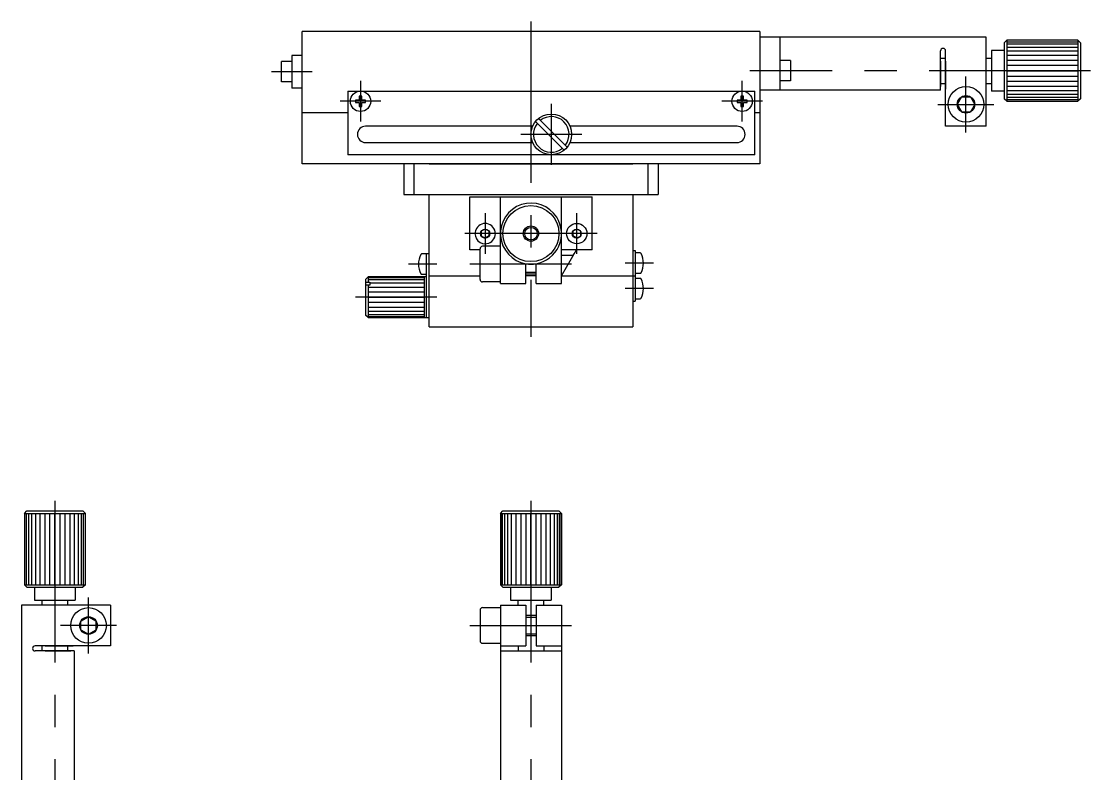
# Model space of a CAD drawing. Extents: x -135 to 410, y -135 to 204.
# Drawn here: x -100.2 to 110, y 56.4 to 204.2 of the extents above; entities that cross this region are included whole.
import ezdxf

# ---------------------------------------------------------------- set-up
doc = ezdxf.new("R2010")
doc.units = 0
doc.linetypes.add('CENTER', pattern=[50.8, 31.75, -6.35, 6.35, -6.35])
doc.layers.get('0').update_dxf_attribs({"linetype": 'CONTINUOUS'})
doc.layers.add('CENTER', color=1, linetype='CENTER')

msp = doc.modelspace()

# ---------------------------------------------------------------- linework, layer by layer
at = {"color": 7, "linetype": 'CONTINUOUS'}
for p, q in [((45, 202.2), (-45, 202.2)), ((-45, 176.2), (-45, 202.2)), ((-45, 197.9), (-45, 202.2)), ((45, 202.2), (45, 176.2)), ((45, 201.6), (45, 201.1)), ((45, 201.1), (45, 198.9)), ((49, 201.1), (45, 201.1)), ((89.5, 201.1), (49, 201.1)), ((49, 190.7), (49, 201.1)), ((89.5, 198.9), (89.5, 201.1)), ((93, 200), (93.5, 200.5)), ((93, 200), (93, 189)), ((107.5, 200.5), (93.5, 200.5)), ((93.5, 200.5), (93.5, 200.14)), ((107.5, 200.14), (93.5, 200.14)), ((93.5, 200.14), (93.5, 199.7)), ((107.5, 199.7), (93.5, 199.7)), ((93.5, 199.7), (93.5, 199.1)), ((107.5, 200.5), (108, 200)), ((107.5, 200.5), (107.5, 200.14)), ((107.5, 200.14), (107.5, 199.7)), ((107.5, 199.7), (107.5, 199.1)), ((108, 200), (108, 196.7)), ((80.5, 197), (80.5, 198.4)), ((81.5, 197), (81.5, 198.4)), ((89.5, 197), (89.5, 198.9)), ((90.5, 198.5), (90.5, 190.5)), ((93, 198.5), (90.5, 198.5)), ((90.5, 198.5), (90.5, 197)), ((107.5, 199.1), (93.5, 199.1)), ((93.5, 199.1), (93.5, 198.36)), ((107.5, 198.36), (93.5, 198.36)), ((93.5, 198.36), (93.5, 197.5)), ((107.5, 199.1), (107.5, 198.36)), ((107.5, 198.36), (107.5, 197.5)), ((-47, 196.3), (-49, 196.3)), ((-49, 192.3), (-49, 196.3)), ((-47, 197.5), (-47, 191.1)), ((-45, 197.5), (-47, 197.5)), ((51, 196.5), (49, 196.5)), ((51, 196.5), (51, 192.5)), ((80.5, 197), (81.5, 197)), ((80.5, 192), (80.5, 197)), ((80.5, 196.4), (80.5, 192)), ((81.5, 192), (81.5, 197)), ((81.5, 196.4), (81.5, 194.9)), ((89.5, 192), (89.5, 197)), ((89.5, 197), (90.5, 197)), ((90.5, 197), (90.5, 192)), ((107.5, 197.5), (93.5, 197.5)), ((93.5, 197.5), (93.5, 196.52)), ((93.5, 196.52), (93.5, 195.54)), ((107.5, 196.52), (93.5, 196.52)), ((107.5, 195.54), (93.5, 195.54)), ((93.5, 195.54), (93.5, 194.5)), ((107.5, 197.5), (107.5, 196.52)), ((107.5, 196.52), (107.5, 195.54)), ((107.5, 195.54), (107.5, 188.86)), ((108, 196.7), (108, 196.5)), ((108, 196.5), (108, 192.5)), ((81.5, 194.9), (81.5, 192.9)), ((93.5, 194.5), (107.5, 194.5)), ((93.5, 194.5), (93.5, 188.5)), ((93.5, 193.46), (107.5, 193.46)), ((-47, 192.3), (-49, 192.3)), ((51, 192.5), (49, 192.5)), ((80.5, 192), (81.5, 192)), ((80.5, 192), (80.5, 191.4)), ((80.5, 190.7), (80.5, 192)), ((81.5, 192.9), (81.5, 191.4)), ((81.5, 187.9), (81.5, 192.2)), ((81.5, 190.9), (81.5, 192)), ((81.5, 191.4), (81.5, 190.9)), ((89.5, 187.9), (89.5, 192.2)), ((89.5, 192), (90.5, 192)), ((89.5, 190.9), (89.5, 192)), ((90.5, 192), (90.5, 190.5)), ((93.5, 192.48), (107.5, 192.48)), ((93.5, 191.5), (107.5, 191.5)), ((108, 192.5), (108, 189)), ((-45, 191.1), (-47, 191.1)), ((-36, 190.5), (44, 190.5)), ((-36, 190.5), (-36, 186.2)), ((-33.25, 189.5), (-33.75, 189.5)), ((-33.75, 189.5), (-33.75, 188.75)), ((-33.25, 188.75), (-33.25, 189.5)), ((41.25, 189.5), (41.25, 188.75)), ((41.75, 189.5), (41.25, 189.5)), ((41.75, 188.75), (41.75, 189.5)), ((44, 186.2), (44, 190.5)), ((80.5, 190.7), (45, 190.7)), ((81.5, 187.9), (81.5, 190.9)), ((84.63, 189.4), (83.77, 187.9)), ((84.63, 189.4), (86.37, 189.4)), ((86.37, 189.4), (87.23, 187.9)), ((89.5, 187.9), (89.5, 190.9)), ((93, 190.5), (90.5, 190.5)), ((93, 190.5), (90.5, 190.5)), ((93.5, 190.64), (107.5, 190.64)), ((93.5, 189.9), (107.5, 189.9)), ((93.5, 189.3), (107.5, 189.3)), ((-33.75, 188.75), (-34.5, 188.75)), ((-34.5, 188.75), (-34.5, 188.25)), ((-34.5, 188.25), (-33.75, 188.25)), ((-33.75, 188.25), (-33.75, 187.5)), ((-33.75, 187.5), (-33.25, 187.5)), ((-32.5, 188.75), (-33.25, 188.75)), ((-33.25, 187.5), (-33.25, 188.25)), ((-33.25, 188.25), (-32.5, 188.25)), ((-32.5, 188.25), (-32.5, 188.75)), ((41.25, 188.75), (40.5, 188.75)), ((40.5, 188.75), (40.5, 188.25)), ((40.5, 188.25), (41.25, 188.25)), ((41.25, 188.25), (41.25, 187.5)), ((41.25, 187.5), (41.75, 187.5)), ((42.5, 188.75), (41.75, 188.75)), ((41.75, 188.25), (42.5, 188.25)), ((41.75, 187.5), (41.75, 188.25)), ((42.5, 188.25), (42.5, 188.75)), ((81.5, 183.9), (81.5, 187.9)), ((81.5, 184.9), (81.5, 187.9)), ((83.77, 187.9), (84.63, 186.4)), ((87.23, 187.9), (86.37, 186.4)), ((89.5, 183.9), (89.5, 187.9)), ((89.5, 184.9), (89.5, 187.9)), ((93.5, 188.5), (93, 189)), ((93.5, 188.86), (107.5, 188.86)), ((93.5, 188.5), (107.5, 188.5)), ((108, 189), (107.5, 188.5)), ((107.5, 188.86), (107.5, 188.5)), ((-36, 186.2), (-45, 186.2)), ((-36, 186.2), (-36, 178)), ((7.1, 179.47), (1.47, 185.1)), ((44, 178), (44, 186.2)), ((45, 186.2), (44, 186.2)), ((84.63, 186.4), (86.37, 186.4)), ((0.33, 183.6), (-32.5, 183.6)), ((6.53, 178.9), (0.9, 184.53)), ((40.5, 183.6), (7.67, 183.6)), ((81.5, 183.6), (81.5, 184.9)), ((82.5, 183.6), (81.5, 183.6)), ((85.5, 183.6), (82.5, 183.6)), ((88.5, 183.6), (85.5, 183.6)), ((89.5, 183.6), (88.5, 183.6)), ((89.5, 183.6), (89.5, 184.9)), ((-32.5, 180.4), (0.33, 180.4)), ((7.67, 180.4), (40.5, 180.4)), ((44, 178), (-36, 178)), ((-32.5, 176.2), (-45, 176.2)), ((-25, 176.2), (-32.5, 176.2)), ((25, 176.2), (-25, 176.2)), ((-25, 176.2), (-25, 170.2)), ((-23, 176.2), (-23, 170.2)), ((-20, 176.2), (20, 176.2)), ((23, 176.2), (23, 170.2)), ((40.5, 176.2), (25, 176.2)), ((25, 176.2), (25, 170.2)), ((45, 176.2), (40.5, 176.2)), ((-25, 170.2), (25, 170.2)), ((-20, 144.2), (-20, 170.2)), ((-12, 162.5), (-12, 169.7)), ((-12, 169.7), (12, 169.7)), ((-6, 160), (-6, 169.7)), ((6, 158.5), (6, 169.7)), ((12, 159.3), (12, 169.7)), ((20, 170.2), (20, 144.2)), ((-12, 159.3), (-12, 162.5)), ((-9, 163.4), (-9.78, 162.95)), ((-9.78, 162.95), (-9.78, 162.05)), ((-9.78, 162.05), (-9, 161.6)), ((-8.22, 162.95), (-9, 163.4)), ((-8.22, 162.05), (-9, 161.6)), ((-8.22, 162.05), (-8.22, 162.95)), ((9, 163.4), (8.22, 162.95)), ((8.22, 162.95), (8.22, 162.05)), ((9, 161.6), (8.22, 162.05)), ((9.78, 162.95), (9, 163.4)), ((9, 161.6), (9.78, 162.05)), ((9.78, 162.05), (9.78, 162.95)), ((-6, 160), (-9.5, 160)), ((-6, 158.5), (-6, 160)), ((-20.5, 158.5), (-21.49, 158.5)), ((-20.5, 146), (-20.5, 158.5)), ((-20, 158.5), (-20.5, 158.5)), ((-10, 159.3), (-12, 159.3)), ((-10, 158.5), (-10, 159.5)), ((-10, 154.2), (-10, 158.5)), ((-6, 153), (-6, 158.5)), ((8.94, 159.3), (6, 159.3)), ((6, 154.2), (8.94, 159.3)), ((6, 158.2), (6, 158.5)), ((6, 152.7), (6, 158.2)), ((8.31, 158.2), (6, 158.2)), ((8.31, 158.2), (8.48, 158.5)), ((12, 159.3), (8.94, 159.3)), ((20, 159.2), (20, 158.9)), ((20, 159.2), (20.5, 159.2)), ((20.5, 159.2), (20.5, 149.2)), ((21.49, 158.7), (20.5, 158.7)), ((-1, 152.7), (-1, 156.58)), ((-1, 154.88), (-1, 155.78)), ((1, 152.7), (1, 156.58)), ((1, 154.88), (1, 155.78)), ((-32.5, 153.5), (-32, 154)), ((-32.5, 153.5), (-32.5, 146.5)), ((-20.5, 154), (-32, 154)), ((-32, 154), (-32, 152.93)), ((-32, 153.86), (-21, 153.86)), ((-32, 153.46), (-21, 153.46)), ((-21.49, 154.5), (-20.5, 154.5)), ((-21, 154), (-21, 146)), ((-20, 154.2), (-10, 154.2)), ((-10, 153.5), (-10, 154.2)), ((-1, 154.5), (-1, 154.88)), ((1, 154.5), (-1, 154.5)), ((1, 154.2), (-1, 154.2)), ((1, 154.5), (1, 154.88)), ((6, 154.2), (20.5, 154.2)), ((20.5, 154.7), (21.49, 154.7)), ((21.49, 153.7), (20.5, 153.7)), ((-32.5, 152.93), (-31.7, 152.93)), ((-31.7, 152.36), (-32.5, 152.36)), ((-32, 152.36), (-32, 146)), ((-32, 152), (-21, 152)), ((-31.7, 152.93), (-31.7, 152.36)), ((-31.7, 152.83), (-21, 152.83)), ((-6, 153), (-9.5, 153)), ((-6, 152.7), (-6, 153)), ((-6, 152.7), (-1, 152.7)), ((1, 152.7), (6, 152.7)), ((-32, 151.04), (-21, 151.04)), ((-32, 150), (-21, 150)), ((20.5, 149.7), (21.49, 149.7)), ((-21, 148.97), (-32, 148.97)), ((-21, 148), (-32, 148)), ((-21, 147.17), (-32, 147.17)), ((20, 149.2), (20.5, 149.2)), ((-32, 146), (-32.5, 146.5)), ((-21, 146.54), (-32, 146.54)), ((-21, 146.14), (-32, 146.14)), ((-32, 146), (-20, 146)), ((-21, 146), (-21, 146.25)), ((-20, 144.2), (0, 144.2)), ((0, 144.2), (20, 144.2)), ((-99.56, 107.5), (-99.06, 108)), ((-99.56, 107.5), (-99.56, 93.5)), ((-99.56, 107.5), (-99.2, 107.5)), ((-99.2, 107.5), (-99.2, 93.5)), ((-99.2, 107.5), (-98.75, 107.5)), ((-99.06, 108), (-95.76, 108)), ((-98.75, 107.5), (-98.75, 93.5)), ((-98.75, 107.5), (-98.15, 107.5)), ((-98.15, 107.5), (-98.15, 93.5)), ((-98.15, 107.5), (-97.41, 107.5)), ((-97.41, 107.5), (-97.41, 93.5)), ((-97.41, 107.5), (-96.56, 107.5)), ((-96.56, 107.5), (-96.56, 93.5)), ((-96.56, 107.5), (-95.58, 107.5)), ((-95.76, 108), (-95.56, 108)), ((-95.58, 107.5), (-95.58, 93.5)), ((-95.58, 107.5), (-94.6, 107.5)), ((-95.56, 108), (-91.56, 108)), ((-94.6, 107.5), (-94.6, 93.5)), ((-94.6, 107.5), (-87.92, 107.5)), ((-93.56, 93.5), (-93.56, 107.5)), ((-92.52, 93.5), (-92.52, 107.5)), ((-91.56, 108), (-88.06, 108)), ((-91.54, 93.5), (-91.54, 107.5)), ((-90.56, 93.5), (-90.56, 107.5)), ((-89.7, 93.5), (-89.7, 107.5)), ((-88.96, 93.5), (-88.96, 107.5)), ((-88.36, 93.5), (-88.36, 107.5)), ((-88.06, 108), (-87.56, 107.5)), ((-87.92, 93.5), (-87.92, 107.5)), ((-87.92, 107.5), (-87.56, 107.5)), ((-87.56, 93.5), (-87.56, 107.5)), ((-6, 107.5), (-5.5, 108)), ((-6, 107.5), (-6, 93.5)), ((-6, 107.5), (-5.91, 107.5)), ((-5.91, 107.5), (-5.91, 93.5)), ((-5.91, 107.5), (-5.64, 107.5)), ((-5.64, 107.5), (-5.64, 93.5)), ((-5.64, 107.5), (-5.2, 107.5)), ((-5.5, 108), (-2.2, 108)), ((-5.2, 107.5), (-5.2, 93.5)), ((-5.2, 107.5), (-4.6, 107.5)), ((-4.6, 107.5), (-4.6, 93.5)), ((-4.6, 107.5), (-3.86, 107.5)), ((-3.86, 107.5), (-3.86, 93.5)), ((-3.86, 107.5), (-3, 107.5)), ((-3, 107.5), (-3, 93.5)), ((-3, 107.5), (-2.02, 107.5)), ((-2.2, 108), (-2, 108)), ((-2.02, 107.5), (-2.02, 93.5)), ((-2.02, 107.5), (-1.04, 107.5)), ((-2, 108), (2, 108)), ((-1.04, 107.5), (-1.04, 93.5)), ((-1.04, 107.5), (0, 107.5)), ((0, 93.5), (0, 107.5)), ((0, 107.5), (6, 107.5)), ((1.04, 93.5), (1.04, 107.5)), ((2, 108), (5.5, 108)), ((2.02, 93.5), (2.02, 107.5)), ((3, 93.5), (3, 107.5)), ((3.86, 93.5), (3.86, 107.5)), ((4.6, 93.5), (4.6, 107.5)), ((5.2, 93.5), (5.2, 107.5)), ((6, 107.5), (5.5, 108)), ((5.64, 93.5), (5.64, 107.5)), ((5.91, 93.5), (5.91, 107.5)), ((6, 93.5), (6, 107.5)), ((6, 107.5), (6, 93.5)), ((-99.56, 93.5), (-99.2, 93.5)), ((-99.06, 93), (-99.56, 93.5)), ((-99.2, 93.5), (-98.75, 93.5)), ((-99.06, 93), (-88.06, 93)), ((-98.75, 93.5), (-98.15, 93.5)), ((-98.15, 93.5), (-97.41, 93.5)), ((-97.56, 93), (-97.56, 90.5)), ((-97.41, 93.5), (-96.56, 93.5)), ((-96.56, 93.5), (-95.58, 93.5)), ((-95.58, 93.5), (-94.6, 93.5)), ((-94.6, 93.5), (-93.56, 93.5)), ((-93.56, 93.5), (-87.56, 93.5)), ((-89.56, 93), (-89.56, 90.5)), ((-89.56, 93), (-89.56, 90.5)), ((-87.56, 93.5), (-88.06, 93)), ((-5.5, 93), (-6, 93.5)), ((-6, 93.5), (-5.91, 93.5)), ((-5.91, 93.5), (-5.64, 93.5)), ((-5.64, 93.5), (-5.2, 93.5)), ((-5.5, 93), (5.5, 93)), ((-5.2, 93.5), (-4.6, 93.5)), ((-4.6, 93.5), (-3.86, 93.5)), ((-4, 93), (4, 93)), ((-4, 93), (-4, 90.5)), ((-3.86, 93.5), (-3, 93.5)), ((-3, 93.5), (-2.02, 93.5)), ((-2.02, 93.5), (-1.04, 93.5)), ((-1.04, 93.5), (0, 93.5)), ((0, 93.5), (6, 93.5)), ((4, 93), (4, 90.5)), ((4, 93), (4, 90.5)), ((6, 93.5), (5.5, 93)), ((-97.56, 90.5), (-96.06, 90.5)), ((-97.56, 90.5), (-89.56, 90.5)), ((-96.06, 90.5), (-91.06, 90.5)), ((-96.06, 89.5), (-96.06, 90.5)), ((-91.06, 90.5), (-89.56, 90.5)), ((-91.06, 89.5), (-91.06, 90.5)), ((-4, 90.5), (4, 90.5)), ((-4, 90.5), (-2.5, 90.5)), ((-2.5, 90.5), (2.5, 90.5)), ((-2.5, 89.5), (-2.5, 90.5)), ((2.5, 89.5), (2.5, 90.5)), ((2.5, 90.5), (4, 90.5)), ((-100.16, 89.5), (-100.16, 49)), ((-97.96, 89.5), (-100.16, 89.5)), ((-96.06, 89.5), (-97.96, 89.5)), ((-91.06, 89.5), (-96.06, 89.5)), ((-86.96, 89.5), (-91.26, 89.5)), ((-89.96, 89.5), (-91.06, 89.5)), ((-86.96, 89.5), (-89.96, 89.5)), ((-82.96, 89.5), (-86.96, 89.5)), ((-83.96, 89.5), (-86.96, 89.5)), ((-82.66, 89.5), (-83.96, 89.5)), ((-82.66, 89.5), (-82.66, 88.5)), ((-82.66, 88.5), (-82.66, 85.5)), ((-10, 88.5), (-10, 82.5)), ((-9.5, 89), (-6, 89)), ((-6, 89.5), (-6, 89)), ((-6, 89.5), (-2.5, 89.5)), ((-6, 89), (-6, 82)), ((-2.5, 89.5), (-1, 89.5)), ((-1, 89.5), (-1, 87.5)), ((1, 89.5), (2.5, 89.5)), ((1, 89.5), (1, 87.5)), ((2.5, 89.5), (6, 89.5)), ((6, 89.5), (6, 81.5)), ((-88.46, 86.37), (-86.96, 87.23)), ((-88.46, 84.63), (-88.46, 86.37)), ((-86.96, 87.23), (-85.46, 86.37)), ((-85.46, 84.63), (-85.46, 86.37)), ((-1, 87.5), (-1, 87.12)), ((-1, 87.5), (1, 87.5)), ((-1, 87.12), (-1, 83.88)), ((1, 87.5), (1, 87.12)), ((1, 87.12), (1, 83.88)), ((-88.46, 84.63), (-86.96, 83.77)), ((-86.96, 83.77), (-85.46, 84.63)), ((-82.66, 85.5), (-82.66, 82.5)), ((-82.66, 82.5), (-82.66, 81.5)), ((-9.5, 82), (-6, 82)), ((-6, 82), (-6, 81.5)), ((-1, 83.88), (-1, 83.5)), ((-1, 83.5), (-1, 81.5)), ((-1, 83.5), (1, 83.5)), ((1, 83.88), (1, 83.5)), ((1, 83.5), (1, 81.5)), ((-96.06, 81.5), (-97.46, 81.5)), ((-96.06, 80.5), (-97.46, 80.5)), ((-91.06, 81.5), (-96.06, 81.5)), ((-96.06, 80.5), (-96.06, 81.5)), ((-91.06, 80.5), (-96.06, 80.5)), ((-95.46, 81.5), (-93.96, 81.5)), ((-95.46, 80.5), (-91.06, 80.5)), ((-93.96, 81.5), (-91.96, 81.5)), ((-91.96, 81.5), (-90.46, 81.5)), ((-86.96, 81.5), (-91.26, 81.5)), ((-89.96, 81.5), (-91.06, 81.5)), ((-91.06, 80.5), (-91.06, 81.5)), ((-89.76, 80.5), (-91.06, 80.5)), ((-91.06, 80.5), (-90.46, 80.5)), ((-90.46, 81.5), (-89.96, 81.5)), ((-86.96, 81.5), (-89.96, 81.5)), ((-89.76, 80.5), (-89.76, 45)), ((-83.96, 81.5), (-86.96, 81.5)), ((-82.96, 81.5), (-86.96, 81.5)), ((-82.66, 81.5), (-83.96, 81.5)), ((-6, 81.5), (-2.5, 81.5)), ((-6, 81.5), (-6, 80.5)), ((-6, 80.5), (-6, 49)), ((-6, 80.5), (-2.5, 80.5)), ((-2.5, 81.5), (-2.5, 80.5)), ((-2.5, 81.5), (-2.43, 81.5)), ((-2.5, 80.5), (2.5, 80.5)), ((-2.43, 81.5), (-1, 81.5)), ((1, 81.5), (2.5, 81.5)), ((2.5, 81.5), (2.5, 80.5)), ((2.5, 81.5), (6, 81.5)), ((2.5, 80.5), (6, 80.5)), ((6, 81.5), (6, 49))]:
    msp.add_line(p, q, dxfattribs=at)
at = {"color": 3, "linetype": 'CONTINUOUS'}
for p, q in [((1, 154.88), (-1, 154.88)), ((-1, 87.12), (1, 87.12)), ((-1, 83.88), (1, 83.88))]:
    msp.add_line(p, q, dxfattribs=at)
at = {"color": 7, "linetype": 'CONTINUOUS'}
for centre, radius in [((85.5, 187.9), 3.5), ((-33.5, 188.5), 2), ((41.5, 188.5), 2), ((85.5, 187.9), 1.73), ((4, 182), 4), ((0, 162.5), 5.5), ((9, 162.5), 2), ((-9, 162.5), 0.9), ((0, 162.5), 1.23), ((9, 162.5), 0.9), ((-86.96, 85.5), 3.5), ((-86.96, 85.5), 1.73)]:
    msp.add_circle(centre, radius, dxfattribs=at)
at = {"color": 3, "linetype": 'CONTINUOUS'}
msp.add_circle((0, 162.5), 1.5, dxfattribs=at)
at = {"color": 7, "linetype": 'CONTINUOUS'}
for centre, radius, start, end in [((81, 198.4), 0.5, 90, 180), ((81, 198.4), 0.5, 0, 90), ((4, 182), 3.5, 321.5624, 128.4376), ((-32.5, 182), 1.6, 90, 270), ((4, 182), 3.5, 141.5624, 308.4376), ((40.5, 182), 1.6, 270, 90), ((0, 162.5), 6, 32.231, 260.4059), ((-9, 162.5), 2, 270, 150), ((0, 162.5), 6, 279.5941, 32.231), ((-9, 162.5), 2, 150, 270), ((-9.5, 159.5), 0.5, 90, 180), ((-17.75, 156.5), 4.35, 154.3284, 205.6716), ((-21.49, 158.3), 0.2, 90, 154.3284), ((21.49, 158.5), 0.2, 25.6716, 90), ((17.75, 156.7), 4.35, 334.3284, 25.6716), ((0, 162.5), 6, 260.4059, 279.5941), ((-21.49, 154.7), 0.2, 205.6716, 270), ((-9.5, 153.5), 0.5, 180, 270), ((21.49, 154.9), 0.2, 270, 334.3284), ((21.49, 153.5), 0.2, 25.6716, 90), ((17.75, 151.7), 4.35, 334.3284, 25.6716), ((21.49, 149.9), 0.2, 270, 334.3284), ((-9.5, 88.5), 0.5, 90, 180), ((-9.5, 82.5), 0.5, 180, 270), ((-97.46, 81), 0.5, 90, 180), ((-97.46, 81), 0.5, 180, 270)]:
    msp.add_arc(centre, radius, start, end, dxfattribs=at)
at = {"layer": 'CENTER', "color": 1, "linetype": 'CENTER'}
for p, q in [((0, 204.2), (0, 142.2)), ((-43, 194.3), (-51, 194.3)), ((110, 194.5), (43, 194.5)), ((85.5, 182.4), (85.5, 193.4)), ((-33.5, 192.5), (-33.5, 184.5)), ((41.5, 184.5), (41.5, 192.5)), ((-29.5, 188.5), (-37.5, 188.5)), ((4, 188), (4, 176)), ((45.5, 188.5), (37.5, 188.5)), ((80, 187.9), (91, 187.9)), ((10, 182), (-2, 182)), ((-9, 166.5), (-9, 158.5)), ((9, 158.5), (9, 166.5)), ((13, 162.5), (-13, 162.5)), ((-18.5, 156.5), (-24.1, 156.5)), ((8, 156.5), (-12, 156.5)), ((24.1, 156.7), (18.5, 156.7)), ((24.1, 151.7), (18.5, 151.7)), ((-18.5, 150), (-34.5, 150)), ((-93.56, 110), (-93.56, 43)), ((0, 110), (0, -49)), ((-86.96, 80), (-86.96, 91)), ((-81.46, 85.5), (-92.46, 85.5)), ((-12, 85.5), (8, 85.5))]:
    msp.add_line(p, q, dxfattribs=at)

doc.saveas('drawing.dxf')
